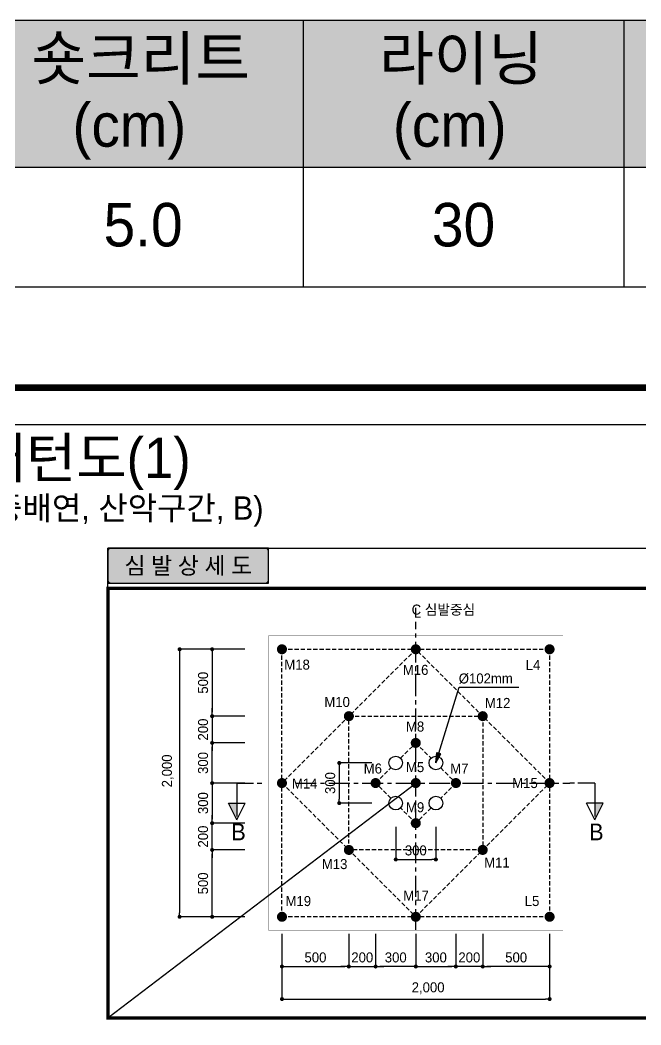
# Model space of a CAD drawing. Extents: x -689 to 317106, y 182884 to 219577.
# Drawn here: x 43713 to 52991, y 202056 to 217080 of the extents above; entities that cross this region are included whole.
import ezdxf
from ezdxf.enums import TextEntityAlignment as Align

# ---------------------------------------------------------------- set-up
doc = ezdxf.new("R2010")
doc.units = 0
doc.header["$LTSCALE"] = 500
doc.header["$MEASUREMENT"] = 0
for name, pattern in [('A-CENTR01', [2, 1.25, -0.25, 0.25, -0.25]), ('A-HIDDN01', [0.375, 0.25, -0.125]), ('HIDDEN', [0.375, 0.25, -0.125])]:
    doc.linetypes.add(name, pattern=pattern)
doc.layers.get('DEFPOINTS').update_dxf_attribs({"color": 55})
doc.layers.add('0-21', color=21, linetype='Continuous', plot=False)
doc.layers.add('0-250line', color=250, linetype='Continuous', lineweight=9, true_color=0x333333)
doc.layers.add('0-251', color=7, linetype='Continuous', true_color=0x6e6e6e)
for name, color, linetype in [('0-255', 52, 'Continuous'), ('A-DIM01', 1, 'Continuous'), ('A-TEXT02', 6, 'Continuous'), ('A-TEXT03', 7, 'Continuous'), ('CS-CNTL', 1, 'A-CENTR01'), ('CS-TABL-LIN2', 1, 'Continuous'), ('CS-TABL-TEX1', 3, 'Continuous'), ('CS-TABL-TEX3', 7, 'Continuous'), ('CS-TEXT', 7, 'Continuous'), ('CUT-BOD-LIN', 6, 'HIDDEN'), ('CX-BORD-LIN1', 7, 'Continuous'), ('CX-ICON-HA-253', 253, 'Continuous'), ('CZ-TABL-LIN1', 4, 'Continuous'), ('CZ-TEX0', 7, 'Continuous'), ('CZ-TEX1', 7, 'Continuous'), ('CZ-TEX2', 7, 'Continuous'), ('CZ-TEX3', 7, 'Continuous'), ('뇌관연결1', 2, 'Continuous'), ('발파공(심발)', 4, 'Continuous')]:
    doc.layers.add(name, color=color, linetype=linetype)
doc.styles.get("Standard").update_dxf_attribs({"font": ''})
doc.styles.add('STYLE1', font='')
doc.styles.add('TB_BTXT', font='')
doc.styles.add('TB_TEXT', font='')
doc.styles.add('굴림체', font='')
doc.styles.add('돋움체', font='')
doc.styles.add('맑은고딕(굵게)', font='malgunbd.ttf')
doc.styles.get('Standard').set_extended_font_data('Dotum')
doc.styles.get('STYLE1').set_extended_font_data('Dotum')
doc.styles.get('TB_BTXT').set_extended_font_data('Dotum')
doc.styles.get('TB_TEXT').set_extended_font_data('Dotum')
doc.styles.get('굴림체').set_extended_font_data('Dotum')
doc.styles.get('돋움체').set_extended_font_data('Dotum')
doc.dimstyles.new('D_50', dxfattribs={"dimscale": 50, "dimtxt": 3, "dimasz": 1.2, "dimexe": 0, "dimexo": 0, "dimgap": 1.2, "dimtad": 1, "dimdec": 0, "dimrnd": 0.0005, "dimdsep": 46, "dimlunit": 6, "dimtxsty": '돋움체', "dimblk": 'DOT', "dimcen": 0.09, "dimclrd": 1, "dimclre": 1, "dimclrt": 1, "dimaunit": 1, "dimadec": 0, "dimazin": 0, "dimtfac": 1, "dimtdec": 0, "dimtix": 1, "dimtmove": 2, "dimatfit": 0, "dimfxl": 1, "dimtvp": 2, "dimtolj": 1, "dimtzin": 0, "dimlwd": -1, "dimlwe": -1, "dimarcsym": 0})

# ---------------------------------------------------------------- blocks, each defined once
blk = doc.blocks.new('_Dot')
at = {"color": 0, "linetype": 'ByBlock', "lineweight": -2}
blk.add_line((-0.5, 0), (-1, 0), dxfattribs=at)
at = {"color": 0, "linetype": 'ByBlock', "const_width": 0.5}
blk.add_lwpolyline([(-0.25, 0, 1), (0.25, 0, 1)], format="xyb", close=True, dxfattribs=at)
blk = doc.blocks.new('*D30')
at = {"layer": 'A-DIM01', "color": 1, "ltscale": 10, "transparency": 16777216}
for p, q in [((47627, 202929), (47627, 202442)), ((51627, 202929), (51627, 202442)), ((47687, 202442), (51567, 202442))]:
    blk.add_line(p, q, dxfattribs=at)
at = {"layer": 'DEFPOINTS', "color": 0, "ltscale": 10, "transparency": 16777216}
for p in [(47627, 202929), (51627, 202929), (51627, 202442)]:
    blk.add_point(p, dxfattribs=at)
at = {"layer": 'A-DIM01', "color": 1, "ltscale": 10, "transparency": 16777216, "xscale": 60, "yscale": 60, "zscale": 60, "rotation": 180}
blk.add_blockref('_Dot', (47627, 202442), dxfattribs=at)
at = {"layer": 'A-DIM01', "color": 1, "ltscale": 10, "transparency": 16777216, "xscale": 60, "yscale": 60, "zscale": 60}
blk.add_blockref('_Dot', (51627, 202442), dxfattribs=at)
at = {"layer": 'A-DIM01', "color": 1, "ltscale": 10, "transparency": 16777216, "insert": (49811, 202604), "char_height": 150, "attachment_point": 5, "style": '돋움체'}
blk.add_mtext('\\A1;2,000', dxfattribs=at)
blk = doc.blocks.new('*D31')
at = {"layer": 'A-DIM01', "color": 1, "ltscale": 10, "transparency": 16777216}
for p, q in [((47627, 203415), (47627, 202929)), ((48627, 203415), (48627, 202929)), ((47687, 202929), (48567, 202929))]:
    blk.add_line(p, q, dxfattribs=at)
at = {"layer": 'DEFPOINTS', "color": 0, "ltscale": 10, "transparency": 16777216}
for p in [(47627, 203415), (48627, 203415), (48627, 202929)]:
    blk.add_point(p, dxfattribs=at)
at = {"layer": 'A-DIM01', "color": 1, "ltscale": 10, "transparency": 16777216, "xscale": 60, "yscale": 60, "zscale": 60, "rotation": 180}
blk.add_blockref('_Dot', (47627, 202929), dxfattribs=at)
at = {"layer": 'A-DIM01', "color": 1, "ltscale": 10, "transparency": 16777216, "xscale": 60, "yscale": 60, "zscale": 60}
blk.add_blockref('_Dot', (48627, 202929), dxfattribs=at)
at = {"layer": 'A-DIM01', "color": 1, "ltscale": 10, "transparency": 16777216, "insert": (48127, 203064), "char_height": 150, "attachment_point": 5, "style": '돋움체'}
blk.add_mtext('\\A1;500', dxfattribs=at)
blk = doc.blocks.new('*D32')
at = {"layer": 'A-DIM01', "color": 1, "ltscale": 10, "transparency": 16777216}
for p, q in [((48627, 203415), (48627, 202929)), ((49027, 203415), (49027, 202929)), ((48567, 202929), (48507, 202929)), ((48627, 202929), (49027, 202929)), ((49087, 202929), (49147, 202929))]:
    blk.add_line(p, q, dxfattribs=at)
at = {"layer": 'DEFPOINTS', "color": 0, "ltscale": 10, "transparency": 16777216}
for p in [(48627, 203415), (49027, 203415), (49027, 202929)]:
    blk.add_point(p, dxfattribs=at)
at = {"layer": 'A-DIM01', "color": 1, "ltscale": 10, "transparency": 16777216, "xscale": 60, "yscale": 60, "zscale": 60}
blk.add_blockref('_Dot', (48627, 202929), dxfattribs=at)
at = {"layer": 'A-DIM01', "color": 1, "ltscale": 10, "transparency": 16777216, "xscale": 60, "yscale": 60, "zscale": 60, "rotation": 180}
blk.add_blockref('_Dot', (49027, 202929), dxfattribs=at)
at = {"layer": 'A-DIM01', "color": 1, "ltscale": 10, "transparency": 16777216, "insert": (48827, 203064), "char_height": 150, "attachment_point": 5, "style": '돋움체'}
blk.add_mtext('\\A1;200', dxfattribs=at)
blk = doc.blocks.new('*D33')
at = {"layer": 'A-DIM01', "color": 1, "ltscale": 10, "transparency": 16777216}
for p, q in [((50627, 203415), (50627, 202929)), ((51627, 203415), (51627, 202929)), ((51567, 202929), (50687, 202929))]:
    blk.add_line(p, q, dxfattribs=at)
at = {"layer": 'DEFPOINTS', "color": 0, "ltscale": 10, "transparency": 16777216}
for p in [(50627, 203415), (51627, 203415), (50627, 202929)]:
    blk.add_point(p, dxfattribs=at)
at = {"layer": 'A-DIM01', "color": 1, "ltscale": 10, "transparency": 16777216, "xscale": 60, "yscale": 60, "zscale": 60}
for p, rotation in [((50627, 202929), 180.0000000000267), ((51627, 202929), 2.669864329618576e-11)]:
    blk.add_blockref('_Dot', p, dxfattribs=dict(at, rotation=rotation))
at = {"layer": 'A-DIM01', "color": 1, "ltscale": 10, "transparency": 16777216, "insert": (51127, 203064), "char_height": 150, "attachment_point": 5, "style": '돋움체'}
blk.add_mtext('\\A1;500', dxfattribs=at)
blk = doc.blocks.new('*D34')
at = {"layer": 'A-DIM01', "color": 1, "ltscale": 10, "transparency": 16777216}
for p, q in [((50226, 203415), (50226, 202929)), ((50627, 203415), (50627, 202929)), ((50166, 202929), (50106, 202929)), ((50627, 202929), (50226, 202929)), ((50687, 202929), (50747, 202929))]:
    blk.add_line(p, q, dxfattribs=at)
at = {"layer": 'DEFPOINTS', "color": 0, "ltscale": 10, "transparency": 16777216}
for p in [(50226, 203415), (50627, 203415), (50226, 202929)]:
    blk.add_point(p, dxfattribs=at)
at = {"layer": 'A-DIM01', "color": 1, "ltscale": 10, "transparency": 16777216, "xscale": 60, "yscale": 60, "zscale": 60}
for p, rotation in [((50226, 202929), 6.666442612347531e-11), ((50627, 202929), 180.0000000000666)]:
    blk.add_blockref('_Dot', p, dxfattribs=dict(at, rotation=rotation))
at = {"layer": 'A-DIM01', "color": 1, "ltscale": 10, "transparency": 16777216, "insert": (50427, 203064), "char_height": 150, "attachment_point": 5, "style": '돋움체'}
blk.add_mtext('\\A1;200', dxfattribs=at)
blk = doc.blocks.new('*D35')
at = {"layer": 'A-DIM01', "color": 1, "ltscale": 10, "transparency": 16777216}
for p, q in [((49627, 203415), (49627, 202929)), ((50226, 203415), (50226, 202929)), ((49687, 202929), (50166, 202929))]:
    blk.add_line(p, q, dxfattribs=at)
at = {"layer": 'DEFPOINTS', "color": 0, "ltscale": 10, "transparency": 16777216}
for p in [(49627, 203415), (50226, 203415), (50226, 202929)]:
    blk.add_point(p, dxfattribs=at)
at = {"layer": 'A-DIM01', "color": 1, "ltscale": 10, "transparency": 16777216, "xscale": 60, "yscale": 60, "zscale": 60, "rotation": 180}
blk.add_blockref('_Dot', (49627, 202929), dxfattribs=at)
at = {"layer": 'A-DIM01', "color": 1, "ltscale": 10, "transparency": 16777216, "xscale": 60, "yscale": 60, "zscale": 60}
blk.add_blockref('_Dot', (50226, 202929), dxfattribs=at)
at = {"layer": 'A-DIM01', "color": 1, "ltscale": 10, "transparency": 16777216, "insert": (49927, 203064), "char_height": 150, "attachment_point": 5, "style": '돋움체'}
blk.add_mtext('\\A1;300', dxfattribs=at)
blk = doc.blocks.new('*D36')
at = {"layer": 'A-DIM01', "color": 1, "ltscale": 10, "transparency": 16777216}
for p, q in [((49327, 205015), (49327, 204529)), ((49927, 205015), (49927, 204529)), ((49387, 204529), (49867, 204529))]:
    blk.add_line(p, q, dxfattribs=at)
at = {"layer": 'DEFPOINTS', "color": 0, "ltscale": 10, "transparency": 16777216}
for p in [(49327, 205015), (49927, 205015), (49927, 204529)]:
    blk.add_point(p, dxfattribs=at)
at = {"layer": 'A-DIM01', "color": 1, "ltscale": 10, "transparency": 16777216, "xscale": 60, "yscale": 60, "zscale": 60, "rotation": 180}
blk.add_blockref('_Dot', (49327, 204529), dxfattribs=at)
at = {"layer": 'A-DIM01', "color": 1, "ltscale": 10, "transparency": 16777216, "xscale": 60, "yscale": 60, "zscale": 60}
blk.add_blockref('_Dot', (49927, 204529), dxfattribs=at)
at = {"layer": 'A-DIM01', "color": 1, "ltscale": 10, "transparency": 16777216, "insert": (49627, 204664), "char_height": 150, "attachment_point": 5, "style": '돋움체'}
blk.add_mtext('\\A1;300', dxfattribs=at)
blk = doc.blocks.new('*D37')
at = {"layer": 'A-DIM01', "color": 1, "ltscale": 10, "transparency": 16777216}
for p, q in [((49027, 203415), (49027, 202929)), ((49627, 203415), (49627, 202929)), ((49567, 202929), (49087, 202929))]:
    blk.add_line(p, q, dxfattribs=at)
at = {"layer": 'DEFPOINTS', "color": 0, "ltscale": 10, "transparency": 16777216}
for p in [(49027, 203415), (49627, 203415), (49027, 202929)]:
    blk.add_point(p, dxfattribs=at)
at = {"layer": 'A-DIM01', "color": 1, "ltscale": 10, "transparency": 16777216, "xscale": 60, "yscale": 60, "zscale": 60}
for p, rotation in [((49027, 202929), 180.0000000000222), ((49627, 202929), 2.222222406089713e-11)]:
    blk.add_blockref('_Dot', p, dxfattribs=dict(at, rotation=rotation))
at = {"layer": 'A-DIM01', "color": 1, "ltscale": 10, "transparency": 16777216, "insert": (49327, 203064), "char_height": 150, "attachment_point": 5, "style": '돋움체'}
blk.add_mtext('\\A1;300', dxfattribs=at)
blk = doc.blocks.new('*D38')
at = {"layer": 'A-DIM01', "color": 1, "ltscale": 10, "transparency": 16777216}
for p, q in [((46583, 207672), (46097, 207672)), ((46097, 207612), (46097, 203732)), ((46583, 203672), (46097, 203672))]:
    blk.add_line(p, q, dxfattribs=at)
at = {"layer": 'DEFPOINTS', "color": 0, "ltscale": 10, "transparency": 16777216}
for p in [(46583, 207672), (46097, 203672), (46583, 203672)]:
    blk.add_point(p, dxfattribs=at)
at = {"layer": 'A-DIM01', "color": 1, "ltscale": 10, "transparency": 16777216, "xscale": 60, "yscale": 60, "zscale": 60}
for p, rotation in [((46097, 207672), 90), ((46097, 203672), 270)]:
    blk.add_blockref('_Dot', p, dxfattribs=dict(at, rotation=rotation))
at = {"layer": 'A-DIM01', "color": 1, "ltscale": 10, "transparency": 16777216, "insert": (45921, 205854), "char_height": 150, "attachment_point": 5, "rotation": 90, "style": '돋움체'}
blk.add_mtext('\\A1;2,000', dxfattribs=at)
blk = doc.blocks.new('*D39')
at = {"layer": 'A-DIM01', "color": 1, "ltscale": 10, "transparency": 16777216}
for p, q in [((47070, 207672), (46583, 207672)), ((46583, 207612), (46583, 206732)), ((47070, 206672), (46583, 206672))]:
    blk.add_line(p, q, dxfattribs=at)
at = {"layer": 'DEFPOINTS', "color": 0, "ltscale": 10, "transparency": 16777216}
for p in [(47070, 207672), (46583, 206672), (47070, 206672)]:
    blk.add_point(p, dxfattribs=at)
at = {"layer": 'A-DIM01', "color": 1, "ltscale": 10, "transparency": 16777216, "xscale": 60, "yscale": 60, "zscale": 60}
for p, rotation in [((46583, 207672), 90), ((46583, 206672), 270)]:
    blk.add_blockref('_Dot', p, dxfattribs=dict(at, rotation=rotation))
at = {"layer": 'A-DIM01', "color": 1, "ltscale": 10, "transparency": 16777216, "insert": (46448, 207172), "char_height": 150, "attachment_point": 5, "rotation": 90, "style": '돋움체'}
blk.add_mtext('\\A1;500', dxfattribs=at)
blk = doc.blocks.new('*D40')
at = {"layer": 'A-DIM01', "color": 1, "ltscale": 10, "transparency": 16777216}
for p, q in [((46583, 206732), (46583, 206792)), ((47070, 206672), (46583, 206672)), ((46583, 206672), (46583, 206272)), ((47070, 206272), (46583, 206272)), ((46583, 206212), (46583, 206152))]:
    blk.add_line(p, q, dxfattribs=at)
at = {"layer": 'DEFPOINTS', "color": 0, "ltscale": 10, "transparency": 16777216}
for p in [(47070, 206672), (46583, 206272), (47070, 206272)]:
    blk.add_point(p, dxfattribs=at)
at = {"layer": 'A-DIM01', "color": 1, "ltscale": 10, "transparency": 16777216, "xscale": 60, "yscale": 60, "zscale": 60}
for p, rotation in [((46583, 206672), 270), ((46583, 206272), 90)]:
    blk.add_blockref('_Dot', p, dxfattribs=dict(at, rotation=rotation))
at = {"layer": 'A-DIM01', "color": 1, "ltscale": 10, "transparency": 16777216, "insert": (46448, 206472), "char_height": 150, "attachment_point": 5, "rotation": 90, "style": '돋움체'}
blk.add_mtext('\\A1;200', dxfattribs=at)
blk = doc.blocks.new('*D41')
at = {"layer": 'A-DIM01', "color": 1, "ltscale": 10, "transparency": 16777216}
for p, q in [((47070, 204672), (46583, 204672)), ((46583, 203732), (46583, 204612)), ((47070, 203672), (46583, 203672))]:
    blk.add_line(p, q, dxfattribs=at)
at = {"layer": 'DEFPOINTS', "color": 0, "ltscale": 10, "transparency": 16777216}
for p in [(46583, 204672), (47070, 204672), (47070, 203672)]:
    blk.add_point(p, dxfattribs=at)
at = {"layer": 'A-DIM01', "color": 1, "ltscale": 10, "transparency": 16777216, "xscale": 60, "yscale": 60, "zscale": 60}
for p, rotation in [((46583, 204672), 90), ((46583, 203672), 270)]:
    blk.add_blockref('_Dot', p, dxfattribs=dict(at, rotation=rotation))
at = {"layer": 'A-DIM01', "color": 1, "ltscale": 10, "transparency": 16777216, "insert": (46448, 204172), "char_height": 150, "attachment_point": 5, "rotation": 90, "style": '돋움체'}
blk.add_mtext('\\A1;500', dxfattribs=at)
blk = doc.blocks.new('*D42')
at = {"layer": 'A-DIM01', "color": 1, "ltscale": 10, "transparency": 16777216}
for p, q in [((46583, 205132), (46583, 205192)), ((47070, 205072), (46583, 205072)), ((46583, 204672), (46583, 205072)), ((47070, 204672), (46583, 204672)), ((46583, 204612), (46583, 204552))]:
    blk.add_line(p, q, dxfattribs=at)
at = {"layer": 'DEFPOINTS', "color": 0, "ltscale": 10, "transparency": 16777216}
for p in [(46583, 205072), (47070, 205072), (47070, 204672)]:
    blk.add_point(p, dxfattribs=at)
at = {"layer": 'A-DIM01', "color": 1, "ltscale": 10, "transparency": 16777216, "xscale": 60, "yscale": 60, "zscale": 60}
for p, rotation in [((46583, 205072), 270), ((46583, 204672), 90)]:
    blk.add_blockref('_Dot', p, dxfattribs=dict(at, rotation=rotation))
at = {"layer": 'A-DIM01', "color": 1, "ltscale": 10, "transparency": 16777216, "insert": (46448, 204872), "char_height": 150, "attachment_point": 5, "rotation": 90, "style": '돋움체'}
blk.add_mtext('\\A1;200', dxfattribs=at)
blk = doc.blocks.new('*D43')
at = {"layer": 'A-DIM01', "color": 1, "ltscale": 10, "transparency": 16777216}
for p, q in [((47070, 205672), (46583, 205672)), ((46583, 205612), (46583, 205132)), ((47070, 205072), (46583, 205072))]:
    blk.add_line(p, q, dxfattribs=at)
at = {"layer": 'DEFPOINTS', "color": 0, "ltscale": 10, "transparency": 16777216}
for p in [(47070, 205672), (46583, 205072), (47070, 205072)]:
    blk.add_point(p, dxfattribs=at)
at = {"layer": 'A-DIM01', "color": 1, "ltscale": 10, "transparency": 16777216, "xscale": 60, "yscale": 60, "zscale": 60}
for p, rotation in [((46583, 205672), 90), ((46583, 205072), 270)]:
    blk.add_blockref('_Dot', p, dxfattribs=dict(at, rotation=rotation))
at = {"layer": 'A-DIM01', "color": 1, "ltscale": 10, "transparency": 16777216, "insert": (46448, 205372), "char_height": 150, "attachment_point": 5, "rotation": 90, "style": '돋움체'}
blk.add_mtext('\\A1;300', dxfattribs=at)
blk = doc.blocks.new('*D44')
at = {"layer": 'A-DIM01', "color": 1, "ltscale": 10, "transparency": 16777216}
for p, q in [((47070, 206272), (46583, 206272)), ((46583, 205732), (46583, 206212)), ((47070, 205672), (46583, 205672))]:
    blk.add_line(p, q, dxfattribs=at)
at = {"layer": 'DEFPOINTS', "color": 0, "ltscale": 10, "transparency": 16777216}
for p in [(46583, 206272), (47070, 206272), (47070, 205672)]:
    blk.add_point(p, dxfattribs=at)
at = {"layer": 'A-DIM01', "color": 1, "ltscale": 10, "transparency": 16777216, "xscale": 60, "yscale": 60, "zscale": 60}
for p, rotation in [((46583, 206272), 90), ((46583, 205672), 270)]:
    blk.add_blockref('_Dot', p, dxfattribs=dict(at, rotation=rotation))
at = {"layer": 'A-DIM01', "color": 1, "ltscale": 10, "transparency": 16777216, "insert": (46448, 205972), "char_height": 150, "attachment_point": 5, "rotation": 90, "style": '돋움체'}
blk.add_mtext('\\A1;300', dxfattribs=at)
blk = doc.blocks.new('*D45')
at = {"layer": 'A-DIM01', "color": 1, "ltscale": 10, "transparency": 16777216}
for p, q in [((48970, 205972), (48483, 205972)), ((48483, 205912), (48483, 205432)), ((48970, 205372), (48483, 205372))]:
    blk.add_line(p, q, dxfattribs=at)
at = {"layer": 'DEFPOINTS', "color": 0, "ltscale": 10, "transparency": 16777216}
for p in [(48970, 205972), (48483, 205372), (48970, 205372)]:
    blk.add_point(p, dxfattribs=at)
at = {"layer": 'A-DIM01', "color": 1, "ltscale": 10, "transparency": 16777216, "xscale": 60, "yscale": 60, "zscale": 60}
for p, rotation in [((48483, 205972), 90), ((48483, 205372), 270)]:
    blk.add_blockref('_Dot', p, dxfattribs=dict(at, rotation=rotation))
at = {"layer": 'A-DIM01', "color": 1, "ltscale": 10, "transparency": 16777216, "insert": (48348, 205672), "char_height": 150, "attachment_point": 5, "rotation": 90, "style": '돋움체'}
blk.add_mtext('\\A1;300', dxfattribs=at)
blk = doc.blocks.new('ssb')
at = {"color": 4, "const_width": 50, "flags": 128}
blk.add_lwpolyline([(0, -25, 1), (0, 25, 1)], format="xyb", close=True, dxfattribs=at)
blk = doc.blocks.new('A$C0F813D77')
at = {"layer": 'A-DIM01'}
for p, q in [((6, 9.98), (6, 4.98)), ((11, 7.48), (6, 9.98)), ((0, 7.48), (10, 7.48)), ((0, 7.48), (0, 2.48)), ((11, 7.48), (6, 4.98)), ((0, 1.43), (0, 0))]:
    blk.add_line(p, q, dxfattribs=at)
blk.add_solid([(6, 7.48), (6, 9.98), (11, 7.48)], dxfattribs=at)
blk = doc.blocks.new('CXBLKA1')
at = {"layer": 'CX-BORD-LIN1', "color": 7, "const_width": 2}
blk.add_lwpolyline([(821, 20), (25, 20), (25, 574), (821, 574)], close=True, dxfattribs=at)
at = {"layer": 'CZ-TEX0', "color": 7, "style": 'TB_BTXT'}
blk.add_attdef('UD_TITLE', text='', height=10, dxfattribs=at).set_placement((423, 553), align=Align.MIDDLE_CENTER)
at = {"layer": 'CZ-TEX1', "color": 7, "style": 'TB_BTXT'}
blk.add_attdef('PI_CNAME', text='', height=5, dxfattribs=at).set_placement((40, 552), align=Align.BOTTOM_LEFT)
blk.add_attdef('UD_SUBTITLE', text='', height=7, dxfattribs=at).set_placement((423, 538), align=Align.MIDDLE_CENTER)
at = {"layer": 'CZ-TEX2', "color": 7}
for tag, height, style, p in [('UD_CDNAME', 4, 'TB_BTXT', (42, 544)), ('DA_STDNAME', 3, 'TB_TEXT', (783.49, 13.5))]:
    blk.add_attdef(tag, text='', height=height, dxfattribs=dict(at, style=style)).set_placement(p, align=Align.BOTTOM_LEFT)
at = {"layer": 'CZ-TEX2', "color": 7, "style": 'TB_TEXT'}
for tag, height, p in [('DC_RDATE4', 3.5, (353, 52.5)), ('DC_RAPP4', 3.5, (501.56, 52.5)), ('DC_RCHK4', 3.5, (542.36, 52.5)), ('DC_RDGN4', 3.5, (582.36, 52.5)), ('PI_TITLE', 4.5, (243, 50)), ('DC_RNUM4', 3, (320, 52)), ('UD_CDIST', 4.5, (676, 50)), ('FI_NAME', 4.5, (780, 51)), ('DC_RNUM3', 3, (320, 45)), ('DC_RDATE3', 3.5, (353, 45.4)), ('DC_RAPP3', 3.5, (501.56, 45.4)), ('DC_RCHK3', 3.5, (542.36, 45.4)), ('DC_RDGN3', 3.5, (582.36, 45.4)), ('DI_TITLE', 4.5, (780, 44)), ('PI_CDNAME', 4.5, (243, 38)), ('DC_RNUM2', 3, (320, 38)), ('DC_RDATE2', 3.5, (353, 38.5)), ('DC_RAPP2', 3.5, (501.56, 38.5)), ('DC_RCHK2', 3.5, (542.36, 38.5)), ('DC_RDGN2', 3.5, (582.36, 38.5)), ('DA_HSCALE', 4.5, (658.5, 38)), ('DA_VSCALE', 4.5, (693, 38)), ('DI_SUBTITLE', 3.5, (780, 37)), ('DC_RDATE1', 3.5, (353, 31.5)), ('DC_RAPP1', 3.5, (501.56, 31.5)), ('DC_RCHK1', 3.5, (542.36, 31.5)), ('DC_RDGN1', 3.5, (582.36, 31.5)), ('DC_RNUM1', 3, (320, 31)), ('PA_CCLASS', 4.5, (204, 26.5)), ('PI_STAGE', 4.5, (283, 26.5)), ('DI_DRWNO', 4.5, (676, 26.5)), ('DA_PAGENO', 4.5, (780, 26.5))]:
    blk.add_attdef(tag, text='', height=height, dxfattribs=at).set_placement(p, align=Align.MIDDLE_CENTER)
for tag, p in [('DC_RDES4', (377, 52.5)), ('DC_RDES3', (377, 45.4)), ('DC_RDES2', (377, 38.5)), ('DC_RDES1', (377.03, 31.5))]:
    blk.add_attdef(tag, text='', height=3.5, dxfattribs=at).set_placement(p, align=Align.MIDDLE_LEFT)
at = {"layer": 'CZ-TEX3', "color": 7, "style": 'TB_TEXT', "flags": 1}
for tag, p in [('PI_CCODE', (31, 16)), ('PA_DSDATE', (47, 16)), ('PA_CSDATE', (81, 16)), ('PA_CEDATE', (98, 16)), ('PA_CFDATE', (114, 16)), ('EI_PERSON', (158, 16)), ('CI_CATEG', (189, 16)), ('CI_ROLE', (204, 16)), ('CI_ONAME', (216, 16)), ('CI_ADDR', (232, 16)), ('CI_TEL', (246, 16)), ('CI_FAX', (257, 16)), ('CI_HPADDR', (270, 16)), ('CI_CODE', (287, 16)), ('CI_DEPT', (300, 16)), ('CI_PERSON', (312, 16)), ('CI_EMAIL', (329, 16)), ('CI_PROLE', (342, 16)), ('DI_MANCODE', (357, 16)), ('DI_CATEG', (377, 16)), ('DI_PCLASS', (407, 16)), ('DI_MMCLASS', (424, 16)), ('DI_MSCLASS', (443, 16)), ('DI_ECLASS', (462, 16)), ('DC_ONAME', (493, 16)), ('DC_NNAME', (510, 16)), ('FI_CODE', (529, 16)), ('FI_CLASS', (545, 16)), ('FI_ICODE1', (563, 16)), ('FI_ICODE2', (581, 16)), ('PI_ID', (24, 16)), ('PA_DEDATE', (64, 16)), ('EI_ENAME', (132, 16)), ('EI_DEPT', (146, 16)), ('EI_EMAIL', (174, 16)), ('DI_LDATE', (392, 16)), ('DI_FNAME', (478, 16)), ('------------', (597, 16))]:
    blk.add_attdef(tag, p, '', height=2, dxfattribs=at)

msp = doc.modelspace()

# ---------------------------------------------------------------- hatches: boundary and pattern name
at = {"layer": '0-250line'}
h = msp.add_hatch(color=256, dxfattribs=at)
edge = h.paths.add_edge_path()
edge.add_line((47426.58188, 208922.76852), (47426.58188, 209135.3556))
edge.add_arc((47377.63049, 209135.35559), 48.95139, 0.000000429, 90.000000429)
edge.add_line((47377.63049, 209184.30698), (45075.53327, 209184.30698))
edge.add_arc((45075.53327, 209135.3556), 48.95139, 89.999999937, 179.999999937)
edge.add_line((45026.58188, 209135.3556), (45026.58188, 208710.18145))
edge.add_arc((45075.53327, 208710.18145), 48.95139, 179.999999879, 269.999999879)
edge.add_line((45075.53327, 208661.23006), (47377.63049, 208661.23006))
edge.add_arc((47377.63049, 208710.18145), 48.95139, 269.999999755, 359.999999755)
edge.add_line((47426.58188, 208710.18145), (47426.58188, 208922.76852))
at = {"layer": 'A-DIM01'}
h = msp.add_hatch(color=1, dxfattribs=at)
h.dxf.hatch_style = 1
h.paths.add_polyline_path([(49926.73135, 205972.57717), (49942.41003, 206128.90682), (49971.82695, 206119.90244), (50001.24386, 206110.89806)])

# ---------------------------------------------------------------- linework, layer by layer
at = {"layer": '0-21'}
msp.add_lwpolyline([(47426.58188, 209184.30698), (45026.58188, 209184.30698), (45026.58188, 208661.23006), (47426.58188, 208661.23006), (47426.58188, 209184.30698)], close=True, dxfattribs=at)
at = {"layer": '0-250line', "lineweight": 0}
msp.add_lwpolyline([(47426.58188, 208922.76852), (47426.58188, 209135.3556, 0.4142135624), (47377.63049, 209184.30698), (45075.53327, 209184.30698, 0.4142135624), (45026.58188, 209135.3556), (45026.58188, 208710.18145, 0.4142135624), (45075.53327, 208661.23006), (47377.63049, 208661.23006, 0.4142135624), (47426.58188, 208710.18145)], format="xyb", close=True, dxfattribs=at)
at = {"layer": '0-251', "const_width": 50}
msp.add_lwpolyline([(45026.58188, 208584.30698), (54226.58188, 208584.30698), (54226.58188, 202159.87073), (45026.58188, 202159.87073)], close=True, dxfattribs=at)
at = {"layer": 'A-DIM01'}
msp.add_lwpolyline([(49971.82695, 206119.90244), (50272.86562, 207103.38218), (51168.97085, 207103.38218)], dxfattribs=at)
at = {"layer": 'A-DIM01', "color": 1}
for points in [[(49926.73135, 205972.57717), (49942.41003, 206128.90682), (49971.82695, 206119.90244)], [(49926.73135, 205972.57717), (50001.24386, 206110.89806), (49971.82695, 206119.90244)]]:
    msp.add_lwpolyline(points, dxfattribs=at)
at = {"layer": 'CS-CNTL', "linetype": 'A-CENTR01', "ltscale": 0.5}
for p, q in [((49626.58188, 203472.08886), (49626.58188, 208084.14719)), ((47826.58188, 205672.08886), (51926.58188, 205672.08886))]:
    msp.add_line(p, q, dxfattribs=at)
at = {"layer": 'CS-TABL-LIN2'}
for p, q in [((47945.77783, 217079.83562), (47945.77783, 213084.30698)), ((52734.61702, 217079.83562), (52734.61702, 213084.30698))]:
    msp.add_line(p, q, dxfattribs=at)
at = {"layer": 'CUT-BOD-LIN', "ltscale": 0.5, "const_width": 3}
msp.add_lwpolyline([(47426.58188, 207872.08886), (51826.58188, 207872.08886), (51826.58188, 203472.08886), (47426.58188, 203472.08886)], close=True, dxfattribs=at)
at = {"layer": 'CX-ICON-HA-253'}
msp.add_solid([(24001.58188, 217079.83562), (57523.45621, 217079.83562), (24001.58188, 214882.81653), (57523.45621, 214882.81653)], dxfattribs=at)
at = {"layer": 'CZ-TABL-LIN1'}
msp.add_line((24001.58188, 214882.81653), (57523.45621, 214882.81653), dxfattribs=at)
msp.add_lwpolyline([(57523.45621, 213084.30698), (24001.58188, 213084.30698), (24001.58188, 217079.83562), (57523.45621, 217079.83562), (57523.45621, 213084.30698)], dxfattribs=at)
at = {"layer": 'DEFPOINTS'}
for p, q in [((45026.58188, 208584.30698), (63426.58188, 208584.30698)), ((45026.58188, 202159.87073), (49626.58188, 205672.08886))]:
    msp.add_line(p, q, dxfattribs=at)
for points in [[(25376.58188, 211034.30698), (63426.58188, 211034.30698), (63426.58188, 186134.30698), (25376.58188, 186134.30698)], [(45026.58188, 209184.30698), (63426.58188, 209184.30698), (63426.58188, 202159.87073), (45026.58188, 202159.87073)]]:
    msp.add_lwpolyline(points, close=True, dxfattribs=at)
at = {"layer": '뇌관연결1', "linetype": 'A-HIDDN01', "ltscale": 0.5}
for points in [[(47626.58188, 207672.08886), (51626.58188, 207672.08886), (51626.58188, 203672.08886), (47626.58188, 203672.08886)], [(48626.58188, 206672.08886), (50626.58188, 206672.08886), (50626.58188, 204672.08886), (48626.58188, 204672.08886)]]:
    msp.add_lwpolyline(points, close=True, dxfattribs=at)
for points in [[(49626.58188, 207672.08886), (47626.58188, 205672.08886), (49626.58188, 203672.08886), (51626.58188, 205672.08886), (49626.58188, 207672.08886)], [(49398.70677, 206044.21375), (49626.58188, 206272.08886)], [(49626.58188, 206272.08886), (49854.45699, 206044.21375)], [(49254.45699, 205444.21375), (49026.58188, 205672.08886), (49254.45699, 205899.96396)], [(49998.70677, 205899.96396), (50226.58188, 205672.08886), (49998.70677, 205444.21375)], [(49854.45699, 205299.96396), (49626.58188, 205072.08886), (49398.70677, 205299.96396)]]:
    msp.add_lwpolyline(points, dxfattribs=at)
at = {"layer": '발파공(심발)', "color": 1}
for centre in [(49326.58188, 205972.08886), (49926.58188, 205972.08886), (49326.58188, 205372.08886), (49926.58188, 205372.08886)]:
    msp.add_circle(centre, 102, dxfattribs=at)

# ---------------------------------------------------------------- block references
ref = msp.add_blockref('CXBLKA1', (22751.58188, 182884.30698), dxfattribs=dict(xscale=50, yscale=50, zscale=50))
ref.add_attrib('UD_TITLE', '발파패턴도(1)', dxfattribs={"layer": 'CZ-TEX0', "height": 600, "style": 'TB_BTXT'}).set_placement((43901.58188, 210534.30698), align=Align.MIDDLE_CENTER)
ref.add_attrib('UD_SUBTITLE', '(본선2차로, 집중배연, 산악구간, B)', dxfattribs={"layer": 'CZ-TEX1', "height": 350, "style": 'TB_BTXT'}).set_placement((43901.58188, 209784.30698), align=Align.MIDDLE_CENTER)
at = {"layer": 'A-TEXT02', "color": 0, "yscale": 50, "zscale": 50}
for p, xscale, rotation in [((47326.58186, 205672.08886), -50, 90), ((51926.58188, 205672.08886), 50, 270)]:
    msp.add_blockref('A$C0F813D77', p, dxfattribs=dict(at, xscale=xscale, rotation=rotation))
at = {"layer": '발파공(심발)', "xscale": -1.5, "yscale": 1.5, "zscale": 1.5}
for p in [(47626.58188, 207672.08886), (49626.58188, 207672.08886), (51626.58188, 207672.08886), (48626.58188, 206672.08886), (50626.58188, 206672.08886), (49626.58188, 206272.08886), (47626.58188, 205672.08886), (49026.58188, 205672.08886), (49626.58188, 205672.08886), (50226.58188, 205672.08886), (51626.58188, 205672.08886), (49626.58188, 205072.08886), (48626.58188, 204672.08886), (50626.58188, 204672.08886), (47626.58188, 203672.08886), (49626.58188, 203672.08886), (51626.58188, 203672.08886)]:
    msp.add_blockref('ssb', p, dxfattribs=at)

# ---------------------------------------------------------------- texts
at = {"layer": '0-255', "color": 7, "true_color": 0xffffff, "style": '맑은고딕(굵게)'}
msp.add_text('심 발 상 세 도', height=250, rotation=359.97820732, dxfattribs=at).set_placement((46226.58188, 208922.76852), align=Align.MIDDLE_CENTER)
at = {"layer": 'A-TEXT03', "style": '돋움체'}
for p in [(46977.07625, 204941.17198), (52325.24664, 204941.17198)]:
    msp.add_text('B', height=250, dxfattribs=at).set_placement(p, align=Align.MIDDLE)
at = {"layer": 'CS-TABL-TEX1', "style": '굴림체'}
for s, p in [('숏크리트', (45515.12398, 216517.22507)), ('라이닝', (50303.96317, 216517.22507)), ('(cm)', (45345.54843, 215431.00376)), ('(cm)', (50134.38762, 215431.00376))]:
    msp.add_text(s, height=650, dxfattribs=at).set_placement(p, align=Align.MIDDLE)
at = {"layer": 'CS-TABL-TEX3', "style": '굴림체'}
for s, p in [('5.0', (45551.3174, 214020.79045)), ('30', (50340.15659, 214020.79045))]:
    msp.add_text(s, height=650, dxfattribs=at).set_placement(p, align=Align.MIDDLE_CENTER)
at = {"layer": 'CS-TEXT'}
for s, p in [('C 심발중심', (49564.98146, 208190.56111, 0)), ('L', (49598.06348, 208144.39382, 0))]:
    msp.add_text(s, height=150, dxfattribs=at).set_placement(p)
at = {"layer": 'CZ-TEX2', "style": 'STYLE1'}
for s, p in [('M18', (47852.75455, 207367.64425)), ('L4', (51377.80931, 207361.32036)), ('M16', (49624.39539, 207289.18528, 0)), ('M10', (48450.94524, 206808.99285)), ('M12', (50850.02492, 206794.71514)), ('M8', (49616.44461, 206442.04836, 0)), ('M5', (49616.44461, 205835.42932, 0)), ('M6', (48984.93321, 205814.14234, 0)), ('M7', (50278.27269, 205814.14234, 0)), ('M14', (47966.58654, 205589.36533)), ('M15', (51258.86709, 205597.06965)), ('M9', (49616.44461, 205234.99176, 0)), ('M13', (48413.83378, 204385.61553)), ('M11', (50839.88897, 204408.19046)), ('M17', (49630.57181, 203912.10445, 0)), ('M19', (47871.10002, 203832.66815)), ('L5', (51364.09596, 203832.66815))]:
    msp.add_text(s, height=150, dxfattribs=at).set_placement(p, align=Align.CENTER)
msp.add_text('Ø102mm', height=150, dxfattribs=at).set_placement((50269.5056, 207160.82874))

# ---------------------------------------------------------------- dimensions: what is measured, and where the dimension line sits
at = {"layer": 'A-DIM01', "ltscale": 10}
for base, p1, p2, angle, picture, middle in [((46096.57784, 203672.08886, 0), (46583.24653, 207672.08886, 0), (46583.24653, 203672.08886, 0), 270, '*D38', (45921.36579, 205854.14719, 0)), ((51626.58188, 202441.98529), (47626.58188, 202928.65398), (51626.58188, 202928.65398), 360, '*D30', (49811.36579, 202604.14719))]:
    dim = msp.add_linear_dim(base=base, p1=p1, p2=p2, angle=angle, text='2,000', dimstyle='D_50', dxfattribs=at)
    dim.commit()
    dim.dimension.update_dxf_attribs({"geometry": picture, "text_midpoint": middle, "dimtype": 129})
for p1, p2, distance, text, picture, middle in [((47069.91522, 207672.08886, 0), (47069.91522, 206672.08886, 0), -486.66869, '500', '*D39', (46448.14476, 207172.08886, 0)), ((47069.91522, 206672.08886, 0), (47069.91522, 206272.08886, 0), -486.66869, '200', '*D40', (46448.14476, 206472.08886, 0)), ((47069.91522, 205672.08886, 0), (47069.91522, 206271.98933, 0), 486.66869, '300', '*D44', (46448.14476, 205972.03909, 0)), ((48969.89519, 205972.08886), (48969.89519, 205372.08886), -486.66869, '300', '*D45', (48348.12474, 205672.08886)), ((47069.91522, 205672.08886, 0), (47069.91522, 205072.18838, 0), -486.66869, '300', '*D43', (46448.14476, 205372.13862, 0)), ((47069.91522, 204672.08886, 0), (47069.91522, 205072.18838, 0), 486.66869, '200', '*D42', (46448.14476, 204872.13862, 0)), ((49326.58188, 205015.40216), (49926.58188, 205015.40216), -486.66869, '300', '*D36', (49626.58188, 204663.83524)), ((47069.91522, 203672.08886, 0), (47069.91522, 204672.08886, 0), 486.66869, '500', '*D41', (46448.14476, 204172.08886, 0)), ((47626.58188, 203415.32267), (48626.58188, 203415.32267), -486.66869, '500', '*D31', (48126.58188, 203063.75574)), ((48626.58188, 203415.32267), (49026.58188, 203415.32267), -486.66869, '200', '*D32', (48826.58188, 203063.75574)), ((49626.58188, 203415.32267), (49026.68141, 203415.32267), 486.66869, '300', '*D37', (49326.63164, 203063.75574)), ((49626.58188, 203415.32267), (50226.48236, 203415.32267), -486.66869, '300', '*D35', (49926.53212, 203063.75574)), ((50626.58188, 203415.32267), (50226.48236, 203415.32267), 486.66869, '200', '*D34', (50426.53212, 203063.75574)), ((51626.58188, 203415.32267), (50626.58188, 203415.32267), 486.66869, '500', '*D33', (51126.58188, 203063.75574))]:
    dim = msp.add_aligned_dim(p1=p1, p2=p2, distance=distance, text=text, dimstyle='D_50', dxfattribs=at)
    dim.commit()
    dim.dimension.update_dxf_attribs({"geometry": picture, "text_midpoint": middle})

doc.saveas('drawing.dxf')
